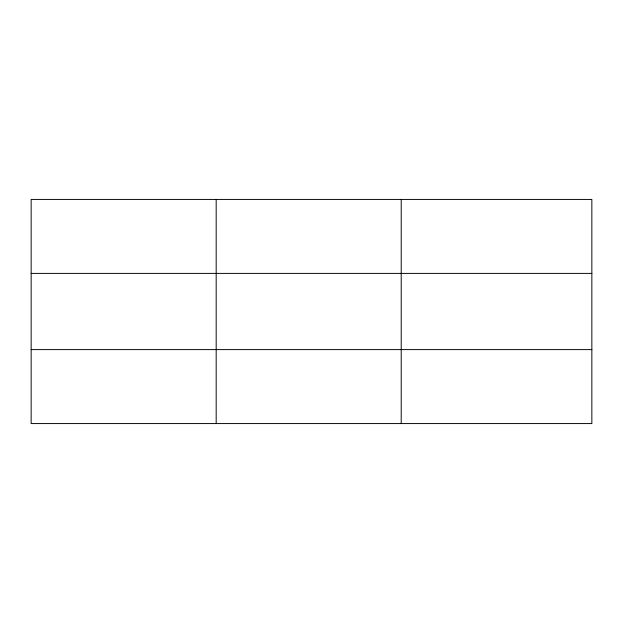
<?xml version="1.0" encoding="UTF-8"?>
<svg xmlns="http://www.w3.org/2000/svg" width="623" height="623" viewBox="0 0 623 623"><rect width="100%" height="100%" fill="white"/><g stroke="black" fill="none" stroke-linecap="round" stroke-linejoin="round"><path stroke-width="0.93" d="M216.181 199.43L216.181 423.57M401.212 199.43L401.212 423.57M591.85 273.396L591.85 199.43L31.15 199.43L31.15 423.57L591.85 423.57L591.85 273.396L31.15 273.396M31.15 349.604L591.85 349.604"/></g></svg>
